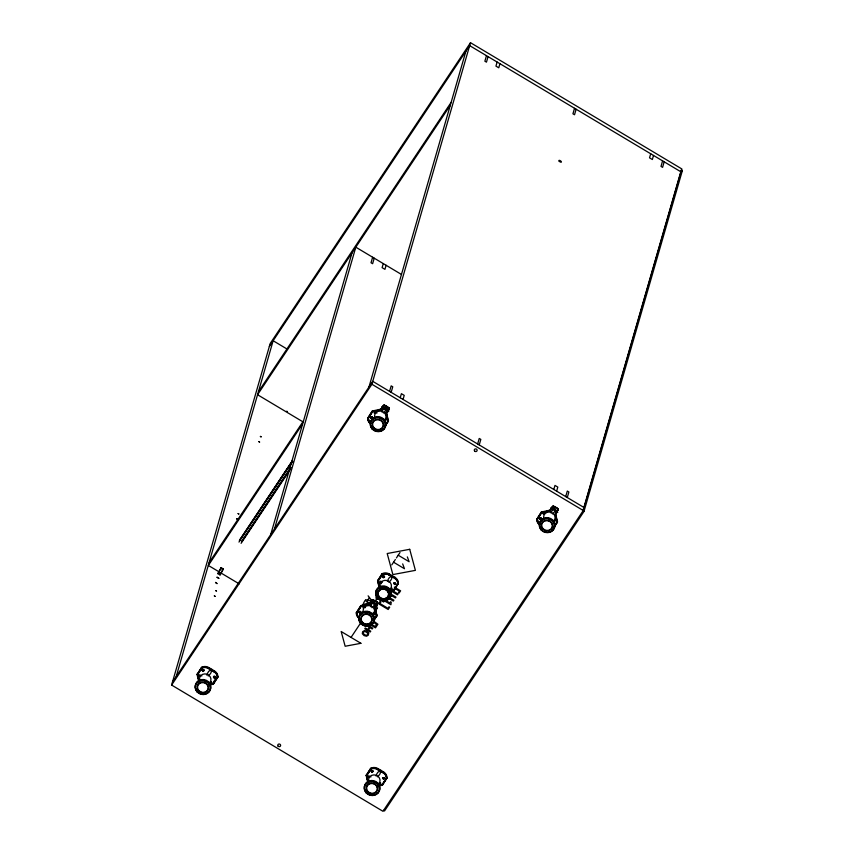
<?xml version="1.0" encoding="UTF-8"?>
<svg xmlns="http://www.w3.org/2000/svg" width="854" height="854" viewBox="0 0 854 854"><rect width="100%" height="100%" fill="white"/><g stroke="black" fill="none" stroke-linecap="round" stroke-linejoin="round"><path stroke-width="1.28" d="M356.716 612.991L360.996 606.564L369.739 604.344L361.093 606.244L356.716 613.45A6.618 6.031 16.1 0 0 358.958 617.869M356.812 612.67L356.812 613.129A6.618 6.031 16.1 0 0 359.054 617.538M368.127 418.417L372.493 411.671L368.117 418.876A6.618 6.031 16.1 0 0 370.817 423.659M368.213 418.097L368.213 418.556A6.618 6.031 16.1 0 0 370.914 423.328M378.386 785.691L382.09 784.869L386.371 777.994A6.618 6.031 16.1 0 0 383.168 772.881L377.553 769.529A6.618 6.031 16.1 0 0 371.309 768.995L366.601 775.613L367.967 781.485M386.371 778.453L386.467 777.663A6.618 6.031 16.1 0 0 383.265 772.56L377.671 769.219A6.618 6.031 16.1 0 0 371.405 768.664M378.002 581.04L382.709 574.422A6.618 6.031 16.1 0 1 388.954 574.955L394.548 578.297A6.618 6.031 16.1 0 1 397.783 583.421L397.868 583.09A6.618 6.031 16.1 0 0 394.665 577.987L389.072 574.646A6.618 6.031 16.1 0 0 382.805 574.091L378.002 581.04L379.635 588.075M537.198 519.413L541.479 512.987L550.222 510.767L541.575 512.656L537.198 519.872A6.618 6.031 16.1 0 0 539.899 524.644M537.294 519.083L537.294 519.542A6.618 6.031 16.1 0 0 539.995 524.324M366.377 604.781L367.636 602.038M204.074 670.07L203.145 671.255L202.313 670.059M215.069 677.606L214.503 676.646L213.489 677.126M370.625 417.296C371.234 419.933 373.113 416.176 370.615 417.446M372.109 418.108L372.13 417.2M359.224 611.87C358.893 614.965 362.32 611.176 359.353 611.87M382.667 577.005L383.179 576.044M382.795 576.482C382.069 578.991 385.859 577.101 383.809 576.002M384.279 577.293L383.713 576.333L382.784 576.631M371.394 771.055L372.291 772.368L372.771 770.799M384.151 778.602C381.717 775.656 383.702 781.602 384.044 777.524M539.589 518.805L539.931 517.962M539.707 518.282L540.176 519.574L541.287 518.773M552.474 513.948C558.954 508.525 553.349 505.312 551.065 513.105M217.919 573.674L221.175 567.6L223.182 569.255L220.044 574.934L217.919 573.674L221.175 567.6M220.044 574.934L223.3 568.849M171.611 685.057L270.195 343.489L470.501 42.7L681.844 168.943L583.261 510.511L382.966 811.3L171.611 685.057L371.906 384.268L470.501 42.7M176.244 676.443L273.141 340.735L286.848 348.923M198.726 681.577L197.082 674.543L201.683 667.252A7.024 6.405 16.1 0 1 208.867 667.561L214.503 670.934A7.024 6.405 16.1 0 1 217.887 676.934L213.286 684.214L209.572 685.036M201.886 667.871L197.52 674.628L202.323 667.679A6.618 6.031 16.1 0 1 204.586 667.198M197.082 674.543L201.683 667.252M217.3 676.998A6.618 6.031 16.1 0 0 214.087 671.895L208.504 668.554L208.867 667.561L207.949 667.935M214.087 671.895L208.589 668.223A6.618 6.031 16.1 0 0 205.173 667.198A6.191 5.647 16.1 0 1 206.38 667.39M209.305 684.694L213.105 683.552M213.286 684.214L217.887 676.934M270.707 534.583L352.019 252.869M274.497 528.893L355.808 247.18L401.508 274.476M372.632 257.225L371.031 262.754L372.622 263.705L374.212 258.175M383.286 263.587L382.112 267.654L384.93 269.341L386.104 265.274M368.971 387.022L465.868 51.315M370.583 423.947A7.024 6.405 16.1 0 1 367.711 418.289L372.323 411.009L380.969 409.109L383.574 405.202L384.481 405.031L388.976 407.71L389.21 408.564L386.414 413.122L388.335 421.342L384.652 426.872M367.711 418.289L372.323 411.009M372.397 411.991L381.055 410.091L383.745 405.863C385.592 405.17 388.709 407.07 389.018 409.215M381.194 409.845L380.969 409.109L380.777 409.76L383.574 405.202M381.055 410.091L383.745 405.863M383.382 405.853L384.481 405.031M383.649 406.194L384.535 405.436M389.573 391.388L391.175 385.859L392.755 386.798L391.164 392.328M486.47 55.67L484.88 61.2L486.46 62.15L488.061 56.62M385.987 413.037L388.527 408.265L385.987 413.037L387.897 421.257L386.072 412.717M386.414 413.122L389.21 408.564M388.794 408.361L388.976 407.71M388.335 421.342L386.606 412.471M400.227 397.75L401.401 393.683L404.22 395.37L403.045 399.437M497.124 62.043L495.95 66.11L498.768 67.786L499.942 63.719M359.182 618.52A7.024 6.405 16.1 0 1 356.31 612.873L360.922 605.582L369.568 603.682L372.173 599.775L373.081 599.604L377.575 602.284L377.81 603.137L375.013 607.696L376.934 615.915L373.988 620.335M356.31 612.873L360.922 605.582L361.882 606.159M360.73 606.233L369.376 604.333L369.568 603.682L369.793 604.418M369.376 604.333L372.173 599.775M379.208 587.99L377.564 580.955L382.165 573.674A7.024 6.405 16.1 0 1 389.349 573.984L394.986 577.347A7.024 6.405 16.1 0 1 398.37 583.346L393.769 590.637L390.054 591.448M373.134 600.01C370.743 601.173 376.539 599.732 377.34 602.518L374.575 607.61L376.497 615.83L374.671 607.29L377.03 603.159M372.835 600.65L373.081 599.604M370.583 606.692C372.952 598.729 378.514 602.273 371.853 607.674M377.564 580.955L382.165 573.674M375.013 607.696L377.81 603.137M377.617 603.789L377.575 602.284M376.934 615.915L375.205 607.045M388.986 574.966L389.349 573.984M394.569 578.307L394.954 577.325L394.794 577.998A7.024 6.405 16.1 0 1 398.188 583.997M394.794 577.998L394.986 577.347M389.787 591.117L393.587 589.975M393.769 590.637L398.37 583.346M367.53 781.399L366.163 775.528L370.764 768.248A7.024 6.405 16.1 0 1 377.948 768.557L383.585 771.92A7.024 6.405 16.1 0 1 386.969 777.919L382.368 785.21L379.891 785.755M366.601 775.613L371.405 768.664M366.163 775.528L370.764 768.248M377.585 769.539L383.361 772.55A7.024 6.405 16.1 0 1 386.787 778.57M377.948 768.557L377.788 769.23A7.024 6.405 16.1 0 0 370.583 768.899M477.642 443.984L479.233 438.454L480.823 439.404L479.222 444.934M574.539 108.277L572.938 113.806L574.529 114.746L576.119 109.216M383.168 772.881L383.553 771.899L383.126 772.539M382.09 784.869L386.467 778.122M382.368 785.21L386.969 777.919M539.664 524.943A7.024 6.405 16.1 0 1 536.792 519.285L541.404 512.005L550.051 510.105L552.655 506.187L553.563 506.016L558.057 508.706L558.292 509.56L555.495 514.119L557.416 522.328L553.734 527.857M536.792 519.285L541.404 512.005M553.808 489.481L554.983 485.414L557.801 487.1L556.627 491.167M650.705 153.773L649.531 157.841L652.349 159.517L653.524 155.46M541.212 512.656L549.859 510.756L550.051 510.105M549.859 510.756L552.655 506.187M553.616 506.433C551.225 507.586 557.021 506.144 557.822 508.941L557.662 510.126L557.822 508.941M553.317 507.073L553.563 506.016M555.495 514.119L558.292 509.56M558.1 510.212L558.057 508.706M554.844 525.456L557.075 521.922L553.509 527.27M557.416 522.328L555.687 513.467M565.7 496.58L567.302 491.05L568.881 492L567.28 497.53M662.597 160.872L661.007 166.402L662.587 167.352L664.188 161.822M583.987 511.439L682.389 170.522L681.332 169.893L582.93 510.809L583.987 511.439L384.535 810.969L383.478 810.339M395.85 583.709L394.537 584.499L394.153 583.036M371.266 770.82L372.227 772.251L373.049 770.831M382.539 777.546L383.499 778.976L384.321 777.556M220.727 568.647L220.716 569.597M222.488 569.693L222.339 568.54L221.101 568.326M206.849 675.172C209.187 667.134 214.93 670.369 208.205 675.984M372.205 417.777C371.276 420.392 369.344 416.176 371.842 416.901M359.096 612.478L360.207 613.055L360.804 612.35M393.972 583.538L394.281 582.887M395.648 583.698L394.377 584.275L394.1 582.78M395.466 584.2L395.274 582.823M372.974 771.536L371.757 771.931L371.607 770.724M382.752 777.61L383.03 778.667L384.161 778.453M359.043 611.752L360.794 611.528M539.653 517.962C538.575 519.883 542.568 519.819 541.276 517.94M269.352 346.425L469.647 45.625L681.001 171.867M258.399 391.805L451.125 102.384M450.282 105.32L257.556 394.729L303.255 422.025M209.187 562.519L303.448 420.969M302.594 423.894L208.344 565.444L239.184 583.869M238.971 542.077L292.719 461.352M290.766 467.618L241.501 541.778L290.83 467.682M241.084 543.336L290.285 469.454M172.455 682.132L372.75 381.343L584.104 507.575M202.889 670.625L203.305 669.984M371.212 417.852L371.629 417.222M381.984 412.119C384.236 404.337 389.904 407.518 383.393 412.952M211.045 670.198L211.685 669.248M386.104 407.315L386.734 406.365M388.431 408.586L388.741 407.945M214.044 671.543L214.471 670.913L214.311 671.586A7.024 6.405 16.1 0 1 217.706 677.585M214.162 677.35L214.578 676.72M213.617 681.866L216.382 677.724M213.009 683.883L217.386 676.678A6.618 6.031 16.1 0 0 214.183 671.564L208.568 668.212M384.428 426.285L387.994 420.926M385.581 425.111L388.527 420.691M367.722 600.052L369.419 597.512M359.801 612.425L360.228 611.795M383.371 577.037L383.788 576.407M391.762 564.91L395.349 559.519M396.427 557.908L400.014 552.527M369.643 604.664L372.344 600.437M387.417 581.414C389.67 573.632 395.338 576.813 388.826 582.257M351.047 637.415L360.591 623.078M373.796 603.244L377.468 597.736M375.579 609.5L376.87 607.557L377.5 607.931L374.255 612.798M394.644 583.773L395.06 583.143M373.646 620.111L376.593 615.499M393.491 590.295L397.868 583.549M373.444 620.794L377.116 615.264L376.155 614.688M680.916 172.743L682.389 170.522M371.97 771.61L372.387 770.981M540.294 518.848L540.71 518.207M377.553 769.208L377.98 768.579M550.136 511.087L552.826 506.86M376.016 775.987C378.269 768.205 383.937 771.386 377.425 776.83M380.126 771.183L380.767 770.244M557.758 509.806L555.057 514.033L556.979 522.242M383.243 778.346L383.659 777.716M553.926 527.206L557.598 521.677M382.827 576.044C381.418 578.051 385.859 578.03 384.279 576.055M203.807 670.732C202.43 673.112 201.512 668.468 203.69 669.803M215.08 677.457L214.151 677.756L213.553 676.987M384.289 577.144L382.784 576.877M539.696 518.431L541.201 518.709M371.383 771.205L372.312 770.906L372.91 771.674M202.43 670.059L203.796 670.486M203.668 670.87L202.302 670.454M394.185 583.207L395.583 583.826M395.423 584.029L394.036 583.41M360.591 612.681C358.413 613.716 359.619 609.905 360.815 611.966M366.505 603.746L364.135 604.258L363.484 603.191L365.01 600.469L369.921 603.394M201.79 668.202L202.227 667.999A6.618 6.031 16.1 0 1 208.472 668.543L208.504 668.554M372.13 411.66L381.14 409.771M389.883 590.787L393.95 589.986L392.989 589.409M212.934 682.901L213.468 683.563L209.401 684.374M378.482 785.36L382.186 784.548M552.463 506.838L553.52 506.753M371.981 600.426L373.038 600.341M219.104 571.966L218.987 572.746M218.912 571.913L219.083 572.82M365.512 599.711L371.928 600.714L368.106 595.825M203.572 669.483L202.345 669.632L202.12 670.55M214.845 676.219C211.472 675.61 215.229 680.296 215.091 676.699M385.592 420.008L386.713 419.794L386.435 418.748M544.244 513.008L543.112 513.211L543.4 514.268M554.673 521.004L555.794 520.791L555.516 519.734M391.015 589.303L392.146 589.1L391.858 588.043M374.191 614.581L375.408 613.802L373.273 612.265M214.792 676.411C211.824 676.005 215.208 679.795 215.347 676.795M210.532 682.89L211.664 682.677L211.376 681.62M379.614 783.876L380.745 783.673L380.457 782.616M371.992 416.773C368.469 415.983 372.376 420.574 372.344 417.168M389.05 574.635L389.072 574.646A7.024 6.405 16.1 0 0 381.984 574.326M221.069 568.006L223.182 569.255M218.453 572.885L220.567 574.144M371.906 384.268L583.261 510.511M386.947 409.151L381.802 406.653L382.261 408.233L388.527 411.649L388.826 410.625L387.94 409.739M376.924 413.069L374.532 411.895L374.319 413.272M371.063 417.328L371.768 417.745M540.144 518.314L540.849 518.741M398.22 555.207L409.13 561.729L407.337 556.893M393.555 562.21L404.476 568.732L402.672 563.896M383.232 576.514L383.937 576.93M394.505 583.25L395.21 583.666M394.313 587.05L400.622 590.819L399.106 593.082L398.412 592.665L399.416 591.16L394.367 588.15M382.346 582.364C380.201 579.183 377.543 583.133 381.503 583.624M390.833 589.655L398.06 593.978L397.484 594.832L391.089 591.011M390.652 593.914L395.989 597.095L395.413 597.96L391.143 595.409M389.637 597.672L393.907 600.213L393.331 601.077L388.164 597.992M384.962 600.02L389.808 602.913L390.588 601.739L391.249 602.134L390.918 604.749L384.407 600.853L383.638 602.006L382.902 601.568M362.448 604.322L364.199 605.369M365.523 607.642L363.131 606.479L362.918 607.845M359.662 611.902L360.367 612.318M370.796 623.858L375.226 626.505L376.529 624.562L373.604 622.267M370.177 624.701L375.493 627.871L377.906 624.253L374.468 621.712M368.426 625.576L372.76 628.17L372.216 628.992L370.017 627.679L368.554 629.889L370.753 631.202L370.209 632.013L364.775 628.779L365.32 627.957L367.764 629.419L369.238 627.21L366.793 625.747M202.75 670.091L203.455 670.518M214.023 676.827L214.728 677.254M371.832 771.087L372.536 771.504M383.104 777.823L383.809 778.24M201.864 675.941L199.484 674.777L199.26 676.154M370.946 776.937L368.565 775.774L368.341 777.151M540.924 517.898L541.073 519.093L539.707 518.677M203.818 669.974L203.828 670.678M378.087 580.72L379.731 587.755M377.746 580.304L379.667 588.513M367.22 775.048L366.345 774.877L367.722 780.748M366.686 775.293L367.786 779.98M197.605 674.297L198.704 678.994M197.263 673.891L198.886 680.489M378.813 598.206A1.441 1.324 16.1 0 1 376.4 598.665A1.441 1.324 16.1 0 1 377.084 596.476M287.403 411.511A1.655 0.651 33.7 0 1 286.677 411.169M539.408 524.623A7.846 7.163 16.1 0 1 550.819 518.591A7.846 7.163 16.1 0 1 551.503 531.017M549.944 531.679A7.846 7.163 16.1 0 1 549.111 531.882M546.507 531.957A7.846 7.163 16.1 0 1 544.788 531.551M542.482 530.334A7.846 7.163 16.1 0 1 540.689 528.487M540.251 527.772A7.846 7.163 16.1 0 1 539.472 525.423M552.431 527.238A5.786 5.273 16.1 0 1 552.132 527.751M538.287 521.228A6.191 5.647 16.1 0 1 538.095 520.748M539.354 523.908A7.024 6.405 16.1 0 1 537.796 522.029M537.529 521.495A7.024 6.405 16.1 0 1 536.985 518.634M543.614 517.182A5.786 5.273 16.1 0 1 551.14 512.357A5.786 5.273 16.1 0 1 553.936 520.748M359.16 619.812A7.846 7.163 16.1 0 1 367.412 611.25A7.846 7.163 16.1 0 1 373.817 621.691M373.411 622.395A7.846 7.163 16.1 0 1 370.262 624.968M367.764 625.576A7.846 7.163 16.1 0 1 366.024 625.534M364.306 625.139A7.846 7.163 16.1 0 1 363.494 624.808M362.715 624.402A7.846 7.163 16.1 0 1 360.207 622.064M359.769 621.349A7.846 7.163 16.1 0 1 359.417 620.591M358.872 617.485A7.024 6.405 16.1 0 1 357.634 616.129M357.314 615.617A7.024 6.405 16.1 0 1 356.823 614.517M356.556 613.375A7.024 6.405 16.1 0 1 356.502 612.222M363.313 611.955A5.786 5.273 16.1 0 1 366.654 605.913A5.786 5.273 16.1 0 1 373.785 608.379A5.786 5.273 16.1 0 1 372.557 615.147M195.267 686.509A7.846 7.163 16.1 0 1 206.294 680.286A7.846 7.163 16.1 0 1 208.066 692.455M207.362 692.904A7.846 7.163 16.1 0 1 206.615 693.277M204.117 693.886A7.846 7.163 16.1 0 1 202.366 693.843M200.658 693.437A7.846 7.163 16.1 0 1 199.847 693.117M197.68 691.665A7.846 7.163 16.1 0 1 195.342 687.31M214.973 672.205A6.191 5.647 16.1 0 1 215.368 672.578M215.742 672.984A6.191 5.647 16.1 0 1 216.062 673.411M201.501 667.903A7.024 6.405 16.1 0 1 208.675 668.212M203.636 667.38A6.191 5.647 16.1 0 1 204.725 667.252M199.484 679.079A5.786 5.273 16.1 0 1 206.999 674.244A5.786 5.273 16.1 0 1 209.796 682.634M370.326 423.627A7.846 7.163 16.1 0 1 380.105 416.944A7.846 7.163 16.1 0 1 384.812 427.822M384.321 428.462A7.846 7.163 16.1 0 1 383.115 429.573M382.421 430.032A7.846 7.163 16.1 0 1 381.663 430.395M380.03 430.896A7.846 7.163 16.1 0 1 376.561 430.811M375.707 430.565A7.846 7.163 16.1 0 1 374.116 429.818M372.728 428.783A7.846 7.163 16.1 0 1 371.607 427.491M371.17 426.776A7.846 7.163 16.1 0 1 370.561 425.239M369.206 420.243A6.191 5.647 16.1 0 1 369.013 419.752M370.273 422.911A7.024 6.405 16.1 0 1 369.825 422.495M369.408 422.036A7.024 6.405 16.1 0 1 369.045 421.556M368.448 420.499A7.024 6.405 16.1 0 1 367.903 417.649M374.532 416.197A5.786 5.273 16.1 0 1 382.058 411.372A5.786 5.273 16.1 0 1 384.855 419.762M364.348 787.495A7.846 7.163 16.1 0 1 374.137 780.812A7.846 7.163 16.1 0 1 378.845 791.69M378.354 792.331A7.846 7.163 16.1 0 1 377.148 793.451M376.443 793.9A7.846 7.163 16.1 0 1 375.696 794.273M374.895 794.562A7.846 7.163 16.1 0 1 373.198 794.882M372.323 794.903A7.846 7.163 16.1 0 1 370.583 794.679M369.739 794.433A7.846 7.163 16.1 0 1 368.149 793.697M366.761 792.651A7.846 7.163 16.1 0 1 365.64 791.359M365.202 790.644A7.846 7.163 16.1 0 1 364.423 788.306M385.666 775.325A6.191 5.647 16.1 0 1 385.859 775.816M368.565 780.065A5.786 5.273 16.1 0 1 376.08 775.24A5.786 5.273 16.1 0 1 378.877 783.63M377.041 596.786A7.846 7.163 16.1 0 1 379.496 586.773A7.846 7.163 16.1 0 1 390.363 589.911A7.846 7.163 16.1 0 1 387.097 599.7M386.296 599.988A7.846 7.163 16.1 0 1 384.599 600.309M381.984 600.106A7.846 7.163 16.1 0 1 381.14 599.86M380.329 599.529A7.846 7.163 16.1 0 1 379.55 599.124M378.824 598.633A7.846 7.163 16.1 0 1 377.564 597.458M395.018 578.286A6.191 5.647 16.1 0 1 395.455 578.628M395.85 579.001A6.191 5.647 16.1 0 1 396.224 579.396M396.544 579.823A6.191 5.647 16.1 0 1 396.832 580.282M387.929 574.123A6.191 5.647 16.1 0 1 388.431 574.347M380.019 586.09A5.786 5.273 16.1 0 1 386.862 580.485A5.786 5.273 16.1 0 1 390.641 588.577M390.278 589.057A5.786 5.273 16.1 0 1 389.862 589.484M214.354 595.9L215.059 596.327L214.354 595.9M215.55 582.46L217.129 583.645L215.55 582.449M215.859 590.701L216.564 591.117L215.881 590.669M217.055 577.251L218.816 578.307L217.055 577.251M236.622 518.762L237.327 519.189L236.622 518.762M238.127 513.564L238.832 513.98L238.127 513.564M258.89 441.625L259.595 442.052L258.89 441.625M260.385 436.426L261.089 436.842L260.385 436.426M220.321 572.991L220.3 572.917M363.409 632.173L363.27 633.454L364.594 634.736L366.398 635.323L367.562 634.65L367.7 633.358L366.366 632.077L364.594 631.501L363.409 632.173M370.22 601.878L377.233 606.137L376.539 604.312L371.191 601.163L370.22 601.878M550.702 508.29L557.715 512.56L557.021 510.724L551.673 507.575L550.702 508.29M368.65 633.092L368.352 635.12L366.547 636.251L364.039 635.579L362.309 633.721L362.619 631.704L364.455 630.562L366.932 631.234L368.65 633.092M292.324 460.829L239.376 540.518L292.399 460.904M380.222 601.579L378.717 603.842L388.186 609.5L389.691 607.226L388.997 606.81L387.994 608.315L379.923 603.5L380.916 601.995L380.222 601.579M409.717 549.303L387.204 553.531L392.883 574.582L415.386 570.365L409.717 549.303M360.911 643.308L345.155 646.254L341.184 631.522L360.911 643.308M278.148 746.215A1.441 1.324 16.1 0 0 280.56 745.766A1.441 1.324 16.1 0 0 278.831 744.037A1.441 1.324 16.1 0 0 278.148 746.215M474.664 451.104A1.441 1.324 16.1 0 0 477.076 450.656A1.441 1.324 16.1 0 0 475.336 448.926A1.441 1.324 16.1 0 0 474.664 451.104M543.027 528.658A5.37 4.9 16.1 0 0 552.058 527.292A5.37 4.9 16.1 0 0 545.877 520.673A5.37 4.9 16.1 0 0 543.027 528.658M542.696 528.978A5.786 5.273 16.1 0 0 552.431 527.505A5.786 5.273 16.1 0 0 545.77 520.374A5.786 5.273 16.1 0 0 542.696 528.978M541.222 530.024A7.846 7.163 16.1 0 0 554.427 528.018A7.846 7.163 16.1 0 0 545.386 518.335A7.846 7.163 16.1 0 0 541.222 530.024M541.479 529.939A7.44 6.779 16.1 0 0 553.99 528.05A7.44 6.779 16.1 0 0 545.428 518.88A7.44 6.779 16.1 0 0 541.479 529.939M362.523 622.32A5.37 4.9 16.1 0 0 371.554 620.954A5.37 4.9 16.1 0 0 365.373 614.336A5.37 4.9 16.1 0 0 362.523 622.32M362.235 622.481A5.786 5.273 16.1 0 0 371.97 621.007A5.786 5.273 16.1 0 0 365.309 613.877A5.786 5.273 16.1 0 0 362.235 622.481M360.74 623.601A7.846 7.163 16.1 0 0 373.945 621.605A7.846 7.163 16.1 0 0 364.904 611.923A7.846 7.163 16.1 0 0 360.74 623.601M360.996 623.527A7.44 6.779 16.1 0 0 373.508 621.637A7.44 6.779 16.1 0 0 364.946 612.457A7.44 6.779 16.1 0 0 360.996 623.527M198.875 690.63A5.37 4.9 16.1 0 0 207.906 689.263A5.37 4.9 16.1 0 0 201.725 682.645A5.37 4.9 16.1 0 0 198.875 690.63M198.587 690.79A5.786 5.273 16.1 0 0 208.323 689.317A5.786 5.273 16.1 0 0 201.661 682.186A5.786 5.273 16.1 0 0 198.587 690.79M197.082 691.911A7.846 7.163 16.1 0 0 210.297 689.915A7.846 7.163 16.1 0 0 201.256 680.222A7.846 7.163 16.1 0 0 197.082 691.911M197.349 691.825A7.44 6.779 16.1 0 0 209.86 689.936A7.44 6.779 16.1 0 0 201.298 680.766A7.44 6.779 16.1 0 0 197.349 691.825M373.924 427.747A5.37 4.9 16.1 0 0 382.955 426.381A5.37 4.9 16.1 0 0 376.774 419.762A5.37 4.9 16.1 0 0 373.924 427.747M373.614 427.993A5.786 5.273 16.1 0 0 383.35 426.52A5.786 5.273 16.1 0 0 376.689 419.389A5.786 5.273 16.1 0 0 373.614 427.993M372.141 429.028A7.846 7.163 16.1 0 0 385.346 427.032A7.846 7.163 16.1 0 0 376.304 417.35A7.846 7.163 16.1 0 0 372.141 429.028M372.397 428.954A7.44 6.779 16.1 0 0 384.908 427.053A7.44 6.779 16.1 0 0 376.347 417.884A7.44 6.779 16.1 0 0 372.397 428.954M367.978 791.541A5.37 4.9 16.1 0 0 377.009 790.174A5.37 4.9 16.1 0 0 370.828 783.545A5.37 4.9 16.1 0 0 367.978 791.541M367.668 791.775A5.786 5.273 16.1 0 0 377.404 790.313A5.786 5.273 16.1 0 0 370.743 783.171A5.786 5.273 16.1 0 0 367.668 791.775M366.163 792.896A7.846 7.163 16.1 0 0 379.379 790.9A7.846 7.163 16.1 0 0 370.337 781.218A7.846 7.163 16.1 0 0 366.163 792.896M366.43 792.822A7.44 6.779 16.1 0 0 378.941 790.932A7.44 6.779 16.1 0 0 370.38 781.752A7.44 6.779 16.1 0 0 366.43 792.822M379.357 597.042A5.37 4.9 16.1 0 0 388.389 595.676A5.37 4.9 16.1 0 0 382.229 588.972A5.37 4.9 16.1 0 0 379.379 596.967A5.37 4.9 16.1 0 0 388.41 595.601A5.37 4.9 16.1 0 0 382.208 589.057A5.37 4.9 16.1 0 0 379.357 597.042M379.069 597.202A5.786 5.273 16.1 0 0 388.805 595.729A5.786 5.273 16.1 0 0 382.144 588.598A5.786 5.273 16.1 0 0 379.069 597.202A5.786 5.273 16.1 0 0 388.783 595.814A5.786 5.273 16.1 0 0 382.122 588.684A5.786 5.273 16.1 0 0 379.048 597.288M377.564 598.323A7.846 7.163 16.1 0 0 390.78 596.327A7.846 7.163 16.1 0 0 381.738 586.645A7.846 7.163 16.1 0 0 377.564 598.323M377.831 598.248A7.44 6.779 16.1 0 0 390.342 596.359A7.44 6.779 16.1 0 0 381.781 587.178A7.44 6.779 16.1 0 0 377.831 598.248M559.178 161.16A1.441 0.566 33.7 0 0 561.313 162.143A1.441 0.566 33.7 0 0 560 160.541A1.441 0.566 33.7 0 0 559.178 161.16"/></g></svg>
